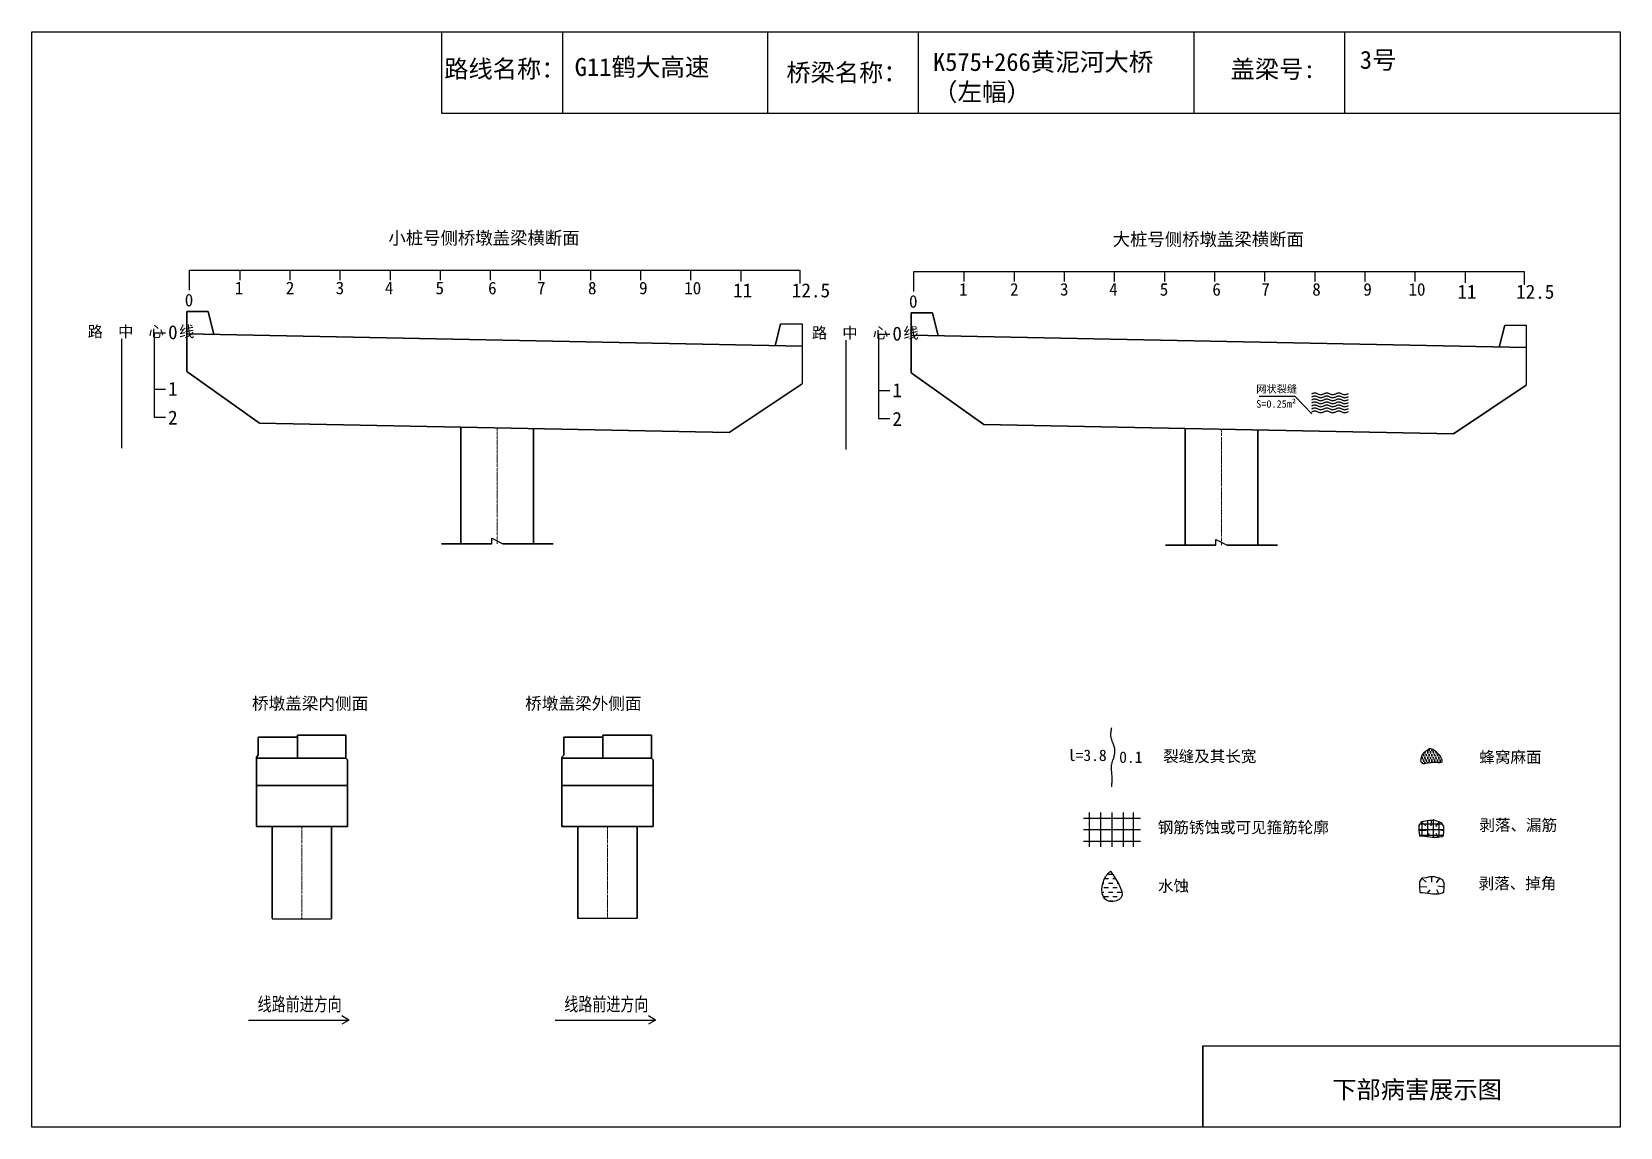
# Model space of a CAD drawing. Header units: millimetres. Extents: x 0 to 530, y -2790 to -99.
# Drawn here: x 0 to 530, y -465 to -99 of the extents above; entities that cross this region are included whole.
import ezdxf
from ezdxf.enums import TextEntityAlignment as Align

# ---------------------------------------------------------------- set-up
doc = ezdxf.new("R2010")
doc.units = ezdxf.units.MM
doc.linetypes.add('EBG_CENTER', pattern=[1.1, 0.8, -0.15, 0, -0.15])
doc.layers.add('Center', color=3, linetype='EBG_CENTER', lineweight=18)
doc.layers.add('中粗实线', color=4, linetype='Continuous', lineweight=35)
for name, color, linetype in [('加固措施', 7, 'Continuous'), ('图层1', 7, 'Continuous'), ('文字', 1, 'Continuous'), ('病害', 5, 'Continuous')]:
    doc.layers.add(name, color=color, linetype=linetype)
doc.styles.add('HAN', font='', dxfattribs={"width": 0.75})
doc.styles.get("Standard").update_dxf_attribs({"font": 'simsun.ttc', "height": 4.25})
doc.styles.get('HAN').set_extended_font_data('SimSun')

# ---------------------------------------------------------------- blocks, each defined once
blk = doc.blocks.new('88888')
for p, q in [((1245.415, -3599.279), (1245.261, -3599.19)), ((1243.215, -3599.279), (1245.415, -3599.279)), ((1245.415, -3599.279), (1245.261, -3599.367))]:
    blk.add_line(p, q)
at = {"layer": '文字', "color": 0, "style": 'HAN', "width": 0.75}
blk.add_text('线路前进方向', height=0.3, dxfattribs=at).set_placement((1244.335, -3599.082), align=Align.CENTER)
blk = doc.blocks.new('adfsd')
at = {"lineweight": -2, "ltscale": 0.5}
for p, q in [((1140.897, -3083.694), (1140.936, -3083.729)), ((1140.983, -3083.682), (1140.981, -3083.729)), ((1141.053, -3083.694), (1141.022, -3083.735)), ((1140.876, -3083.768), (1140.94, -3083.769)), ((1140.948, -3083.824), (1140.969, -3083.796)), ((1141.045, -3083.83), (1141.028, -3083.796)), ((1141.094, -3083.772), (1141.036, -3083.763))]:
    blk.add_line(p, q, dxfattribs=at)
blk.add_lwpolyline([(1141, -3083.682), (1140.967, -3083.682), (1140.934, -3083.69), (1140.897, -3083.694), (1140.876, -3083.727), (1140.876, -3083.768), (1140.88, -3083.818), (1140.905, -3083.818), (1140.991, -3083.83), (1141.045, -3083.83), (1141.078, -3083.822), (1141.09, -3083.814), (1141.094, -3083.772), (1141.094, -3083.735), (1141.078, -3083.707), (1141.053, -3083.694), (1141.033, -3083.69), (1141, -3083.678)], dxfattribs=at)

msp = doc.modelspace()

# ---------------------------------------------------------------- hatches: boundary and pattern name
at = {"layer": '加固措施', "lineweight": -2}
h = msp.add_hatch(dxfattribs=at)
h.set_pattern_fill('DOTS', scale=0.761211)
h.set_pattern_definition([(0, (-3146.7425, -173.572), (0.45993196, 0.91986392), [0, -0.91986392])])
edge = h.paths.add_edge_path()
edge.add_spline(control_points=[(466.5, -338.64), (465.37, -339.42), (463.76, -340.53), (463.58, -344.62), (467.38, -342.74), (472.55, -344.21), (468.71, -338.55), (466.63, -338.64), (466.5, -338.64)], knot_values=[0, 0, 0, 0, 5.205471, 7.397577, 12.944796, 16.169923, 23.88441, 24.400432, 24.400432, 24.400432, 24.400432], degree=3, periodic=0)
h = msp.add_hatch(dxfattribs=at)
h.set_pattern_fill('DASH', color=256, scale=0.68509)
h.set_pattern_definition([(0, (-2589.7005, -131.6949), (1.49017954, 1.49017954), [1.4901795, -1.4901795])])
edge = h.paths.add_edge_path()
edge.add_spline(control_points=[(360.1, -379.58), (359.56, -380.06), (357.02, -382.31), (356.34, -390.5), (366.54, -389.05), (362.77, -383.5), (360.1, -379.58)], knot_values=[0, 0, 0, 0, 3.237042, 15.187225, 21.182779, 35.601669, 35.601669, 35.601669, 35.601669], degree=3, periodic=0)
at = {"layer": '病害', "lineweight": -2}
h = msp.add_hatch(dxfattribs=at)
h.set_pattern_fill('DOTS', color=4, scale=0.761211, style=0)
h.set_pattern_definition([(0, (-5550.8623, -516.2597), (0.45993196, 0.91986392), [0, -0.91986392])])
edge = h.paths.add_edge_path()
edge.add_spline(control_points=[(466.5, -338.64), (465.37, -339.42), (463.76, -340.53), (463.58, -344.62), (467.38, -342.74), (472.55, -344.21), (468.71, -338.55), (466.63, -338.64), (466.5, -338.64)], knot_values=[0, 0, 0, 0, 1.041094, 1.479515, 2.588959, 3.233985, 4.776882, 4.880086, 4.880086, 4.880086, 4.880086], degree=3, periodic=0)

# ---------------------------------------------------------------- linework, layer by layer
at = {"color": 0}
for p, q in [((0, -99.41), (530.24, -99.41)), ((0, -465), (0, -99.41)), ((136.78, -99.41), (136.78, -126.59)), ((245.6, -99.41), (245.6, -126.59)), ((387.92, -99.41), (387.92, -126.59)), ((438.18, -99.47), (438.18, -126.65)), ((530.24, -99.41), (530.24, -465)), ((136.78, -126.59), (530.24, -126.59)), ((52.68, -185.67), (52.68, -178.98)), ((52.68, -178.98), (69.4, -178.98)), ((69.4, -178.98), (69.4, -182.32)), ((69.4, -178.98), (86.13, -178.98)), ((86.13, -178.98), (102.85, -178.98)), ((86.13, -178.98), (86.13, -182.32)), ((102.85, -178.98), (119.58, -178.98)), ((102.85, -178.98), (102.85, -182.32)), ((119.58, -178.98), (136.3, -178.98)), ((119.58, -178.98), (119.58, -182.32)), ((136.3, -178.98), (153.03, -178.98)), ((136.3, -178.98), (136.3, -182.32)), ((153.03, -178.98), (169.75, -178.98)), ((153.03, -178.98), (153.03, -182.32)), ((169.75, -178.98), (186.48, -178.98)), ((169.75, -178.98), (169.75, -182.32)), ((186.48, -178.98), (203.2, -178.98)), ((186.48, -178.98), (186.48, -182.32)), ((186.48, -178.98), (199.86, -178.98)), ((203.2, -178.98), (219.93, -178.98)), ((203.2, -178.98), (203.2, -182.32)), ((203.2, -178.98), (206.55, -178.98)), ((219.93, -178.98), (236.65, -178.98)), ((219.93, -178.98), (219.93, -182.32)), ((236.66, -179.02), (236.66, -182.77)), ((294.45, -186.12), (294.45, -179.43)), ((294.45, -179.43), (311.17, -179.43)), ((311.17, -179.43), (311.17, -182.77)), ((311.17, -179.43), (327.9, -179.43)), ((327.9, -179.43), (344.62, -179.43)), ((327.9, -179.43), (327.9, -182.77)), ((344.62, -179.43), (361.35, -179.43)), ((344.62, -179.43), (344.62, -182.77)), ((361.35, -179.43), (378.07, -179.43)), ((361.35, -179.43), (361.35, -182.77)), ((378.07, -179.43), (394.8, -179.43)), ((378.07, -179.43), (378.07, -182.77)), ((394.8, -179.43), (411.52, -179.43)), ((394.8, -179.43), (394.8, -182.77)), ((411.52, -179.43), (428.25, -179.43)), ((411.52, -179.43), (411.52, -182.77)), ((428.25, -179.43), (444.97, -179.43)), ((428.25, -179.43), (428.25, -182.77)), ((428.25, -179.43), (441.63, -179.43)), ((444.97, -179.43), (461.7, -179.43)), ((444.97, -179.43), (444.97, -182.77)), ((444.97, -179.43), (448.32, -179.43)), ((461.7, -179.43), (478.42, -179.43)), ((461.7, -179.43), (461.7, -182.77)), ((478.43, -179.47), (478.43, -183.22)), ((44.63, -200.02), (40.9, -200.02)), ((40.9, -200.02), (40.9, -228.03)), ((286.4, -200.47), (282.67, -200.47)), ((282.67, -200.47), (282.67, -228.48)), ((40.9, -218.69), (44.63, -218.69)), ((282.67, -219.14), (286.4, -219.14)), ((40.9, -228.03), (44.63, -228.03)), ((282.67, -228.48), (286.4, -228.48)), ((153.53, -270.32), (153.53, -268.45)), ((395.3, -270.77), (395.3, -268.9)), ((390.91, -465), (390.91, -437.82)), ((390.91, -437.82), (530.24, -437.82)), ((530.24, -465), (0, -465))]:
    msp.add_line(p, q, dxfattribs=at)
for p, q in [((236.66, -179.02), (256.44, -179.02)), ((256.44, -179.02), (256.44, -183.43)), ((478.43, -179.47), (498.21, -179.47)), ((498.21, -179.47), (498.21, -183.88)), ((249.97, -196.88), (257.12, -196.88)), ((257.12, -196.88), (257.12, -204.35)), ((491.74, -197.33), (498.89, -197.33)), ((498.89, -197.33), (498.89, -204.8)), ((257.12, -204.35), (257.12, -216.86)), ((498.89, -204.8), (498.89, -217.31)), ((153.53, -268.45), (157.26, -270.32)), ((395.3, -268.9), (399.03, -270.77)), ((80.29, -395.42), (100.06, -395.42)), ((182.26, -395.24), (202.03, -395.24))]:
    msp.add_line(p, q)
at = {"color": 1}
for p, q in [((29.99, -201.91), (29.99, -238.35)), ((271.76, -202.36), (271.76, -238.8)), ((352.93, -359.98), (352.93, -371.4)), ((356.74, -359.98), (356.74, -371.4)), ((360.55, -359.98), (360.55, -371.4)), ((364.35, -359.98), (364.35, -371.4)), ((367.61, -359.95), (367.61, -371.37)), ((351.03, -361.88), (370.06, -361.88)), ((351.03, -365.69), (370.06, -365.69)), ((463.06, -365.61), (471.36, -365.61)), ((463.45, -363.7), (470.83, -363.7)), ((463.98, -363.06), (463.98, -367.77)), ((465.89, -362.75), (465.89, -368.01)), ((467.79, -362.75), (467.79, -368.24)), ((469.69, -363.05), (469.69, -368.18)), ((351.03, -369.5), (370.06, -369.5)), ((463.2, -367.51), (471.21, -367.51))]:
    msp.add_line(p, q, dxfattribs=at)
at = {"color": 0}
msp.add_lwpolyline([(0, -99.41), (530.24, -99.41), (530.24, -465), (0, -465)], dxfattribs=at)
at = {"color": 7}
for points in [[(427.28, -226.87), (421.73, -221.12), (409.73, -221.12)], [(427.28, -220.23), (427.48, -220.14), (427.68, -220.05), (427.88, -219.99), (428.08, -219.94), (428.28, -219.93), (428.48, -219.94), (428.68, -219.99), (428.88, -220.05), (429.08, -220.14), (429.28, -220.23), (429.48, -220.32), (429.68, -220.41), (429.88, -220.47), (430.08, -220.51), (430.28, -220.53), (430.48, -220.51), (430.68, -220.47), (430.88, -220.41), (431.08, -220.32), (431.28, -220.23), (431.48, -220.14), (431.68, -220.05), (431.88, -219.99), (432.08, -219.94), (432.28, -219.93), (432.48, -219.94), (432.68, -219.99), (432.88, -220.05), (433.08, -220.14), (433.28, -220.23), (433.48, -220.32), (433.68, -220.41), (433.88, -220.47), (434.08, -220.51), (434.28, -220.53), (434.48, -220.51), (434.68, -220.47), (434.88, -220.41), (435.08, -220.32), (435.28, -220.23), (435.48, -220.14), (435.68, -220.05), (435.88, -219.99), (436.08, -219.94), (436.28, -219.93), (436.48, -219.94), (436.68, -219.99), (436.88, -220.05), (437.08, -220.14), (437.28, -220.23), (437.48, -220.32), (437.68, -220.41), (437.88, -220.47), (438.08, -220.51), (438.28, -220.53), (438.48, -220.51), (438.68, -220.47), (438.88, -220.41), (439.08, -220.32), (439.28, -220.23), (439.48, -220.14)], [(427.28, -221.23), (427.48, -221.14), (427.68, -221.05), (427.88, -220.99), (428.08, -220.94), (428.28, -220.93), (428.48, -220.94), (428.68, -220.99), (428.88, -221.05), (429.08, -221.14), (429.28, -221.23), (429.48, -221.32), (429.68, -221.41), (429.88, -221.47), (430.08, -221.51), (430.28, -221.53), (430.48, -221.51), (430.68, -221.47), (430.88, -221.41), (431.08, -221.32), (431.28, -221.23), (431.48, -221.14), (431.68, -221.05), (431.88, -220.99), (432.08, -220.94), (432.28, -220.93), (432.48, -220.94), (432.68, -220.99), (432.88, -221.05), (433.08, -221.14), (433.28, -221.23), (433.48, -221.32), (433.68, -221.41), (433.88, -221.47), (434.08, -221.51), (434.28, -221.53), (434.48, -221.51), (434.68, -221.47), (434.88, -221.41), (435.08, -221.32), (435.28, -221.23), (435.48, -221.14), (435.68, -221.05), (435.88, -220.99), (436.08, -220.94), (436.28, -220.93), (436.48, -220.94), (436.68, -220.99), (436.88, -221.05), (437.08, -221.14), (437.28, -221.23), (437.48, -221.32), (437.68, -221.41), (437.88, -221.47), (438.08, -221.51), (438.28, -221.53), (438.48, -221.51), (438.68, -221.47), (438.88, -221.41), (439.08, -221.32), (439.28, -221.23), (439.48, -221.14)], [(427.28, -222.23), (427.48, -222.14), (427.68, -222.05), (427.88, -221.99), (428.08, -221.94), (428.28, -221.93), (428.48, -221.94), (428.68, -221.99), (428.88, -222.05), (429.08, -222.14), (429.28, -222.23), (429.48, -222.32), (429.68, -222.41), (429.88, -222.47), (430.08, -222.51), (430.28, -222.53), (430.48, -222.51), (430.68, -222.47), (430.88, -222.41), (431.08, -222.32), (431.28, -222.23), (431.48, -222.14), (431.68, -222.05), (431.88, -221.99), (432.08, -221.94), (432.28, -221.93), (432.48, -221.94), (432.68, -221.99), (432.88, -222.05), (433.08, -222.14), (433.28, -222.23), (433.48, -222.32), (433.68, -222.41), (433.88, -222.47), (434.08, -222.51), (434.28, -222.53), (434.48, -222.51), (434.68, -222.47), (434.88, -222.41), (435.08, -222.32), (435.28, -222.23), (435.48, -222.14), (435.68, -222.05), (435.88, -221.99), (436.08, -221.94), (436.28, -221.93), (436.48, -221.94), (436.68, -221.99), (436.88, -222.05), (437.08, -222.14), (437.28, -222.23), (437.48, -222.32), (437.68, -222.41), (437.88, -222.47), (438.08, -222.51), (438.28, -222.53), (438.48, -222.51), (438.68, -222.47), (438.88, -222.41), (439.08, -222.32), (439.28, -222.23), (439.48, -222.14)], [(427.28, -223.23), (427.48, -223.14), (427.68, -223.05), (427.88, -222.99), (428.08, -222.94), (428.28, -222.93), (428.48, -222.94), (428.68, -222.99), (428.88, -223.05), (429.08, -223.14), (429.28, -223.23), (429.48, -223.32), (429.68, -223.41), (429.88, -223.47), (430.08, -223.51), (430.28, -223.53), (430.48, -223.51), (430.68, -223.47), (430.88, -223.41), (431.08, -223.32), (431.28, -223.23), (431.48, -223.14), (431.68, -223.05), (431.88, -222.99), (432.08, -222.94), (432.28, -222.93), (432.48, -222.94), (432.68, -222.99), (432.88, -223.05), (433.08, -223.14), (433.28, -223.23), (433.48, -223.32), (433.68, -223.41), (433.88, -223.47), (434.08, -223.51), (434.28, -223.53), (434.48, -223.51), (434.68, -223.47), (434.88, -223.41), (435.08, -223.32), (435.28, -223.23), (435.48, -223.14), (435.68, -223.05), (435.88, -222.99), (436.08, -222.94), (436.28, -222.93), (436.48, -222.94), (436.68, -222.99), (436.88, -223.05), (437.08, -223.14), (437.28, -223.23), (437.48, -223.32), (437.68, -223.41), (437.88, -223.47), (438.08, -223.51), (438.28, -223.53), (438.48, -223.51), (438.68, -223.47), (438.88, -223.41), (439.08, -223.32), (439.28, -223.23), (439.48, -223.14)], [(427.28, -224.23), (427.48, -224.14), (427.68, -224.05), (427.88, -223.99), (428.08, -223.94), (428.28, -223.93), (428.48, -223.94), (428.68, -223.99), (428.88, -224.05), (429.08, -224.14), (429.28, -224.23), (429.48, -224.32), (429.68, -224.41), (429.88, -224.47), (430.08, -224.51), (430.28, -224.53), (430.48, -224.51), (430.68, -224.47), (430.88, -224.41), (431.08, -224.32), (431.28, -224.23), (431.48, -224.14), (431.68, -224.05), (431.88, -223.99), (432.08, -223.94), (432.28, -223.93), (432.48, -223.94), (432.68, -223.99), (432.88, -224.05), (433.08, -224.14), (433.28, -224.23), (433.48, -224.32), (433.68, -224.41), (433.88, -224.47), (434.08, -224.51), (434.28, -224.53), (434.48, -224.51), (434.68, -224.47), (434.88, -224.41), (435.08, -224.32), (435.28, -224.23), (435.48, -224.14), (435.68, -224.05), (435.88, -223.99), (436.08, -223.94), (436.28, -223.93), (436.48, -223.94), (436.68, -223.99), (436.88, -224.05), (437.08, -224.14), (437.28, -224.23), (437.48, -224.32), (437.68, -224.41), (437.88, -224.47), (438.08, -224.51), (438.28, -224.53), (438.48, -224.51), (438.68, -224.47), (438.88, -224.41), (439.08, -224.32), (439.28, -224.23), (439.48, -224.14)], [(427.28, -225.23), (427.48, -225.14), (427.68, -225.05), (427.88, -224.99), (428.08, -224.94), (428.28, -224.93), (428.48, -224.94), (428.68, -224.99), (428.88, -225.05), (429.08, -225.14), (429.28, -225.23), (429.48, -225.32), (429.68, -225.41), (429.88, -225.47), (430.08, -225.51), (430.28, -225.53), (430.48, -225.51), (430.68, -225.47), (430.88, -225.41), (431.08, -225.32), (431.28, -225.23), (431.48, -225.14), (431.68, -225.05), (431.88, -224.99), (432.08, -224.94), (432.28, -224.93), (432.48, -224.94), (432.68, -224.99), (432.88, -225.05), (433.08, -225.14), (433.28, -225.23), (433.48, -225.32), (433.68, -225.41), (433.88, -225.47), (434.08, -225.51), (434.28, -225.53), (434.48, -225.51), (434.68, -225.47), (434.88, -225.41), (435.08, -225.32), (435.28, -225.23), (435.48, -225.14), (435.68, -225.05), (435.88, -224.99), (436.08, -224.94), (436.28, -224.93), (436.48, -224.94), (436.68, -224.99), (436.88, -225.05), (437.08, -225.14), (437.28, -225.23), (437.48, -225.32), (437.68, -225.41), (437.88, -225.47), (438.08, -225.51), (438.28, -225.53), (438.48, -225.51), (438.68, -225.47), (438.88, -225.41), (439.08, -225.32), (439.28, -225.23), (439.48, -225.14)], [(427.28, -226.23), (427.48, -226.14), (427.68, -226.05), (427.88, -225.99), (428.08, -225.94), (428.28, -225.93), (428.48, -225.94), (428.68, -225.99), (428.88, -226.05), (429.08, -226.14), (429.28, -226.23), (429.48, -226.32), (429.68, -226.41), (429.88, -226.47), (430.08, -226.51), (430.28, -226.53), (430.48, -226.51), (430.68, -226.47), (430.88, -226.41), (431.08, -226.32), (431.28, -226.23), (431.48, -226.14), (431.68, -226.05), (431.88, -225.99), (432.08, -225.94), (432.28, -225.93), (432.48, -225.94), (432.68, -225.99), (432.88, -226.05), (433.08, -226.14), (433.28, -226.23), (433.48, -226.32), (433.68, -226.41), (433.88, -226.47), (434.08, -226.51), (434.28, -226.53), (434.48, -226.51), (434.68, -226.47), (434.88, -226.41), (435.08, -226.32), (435.28, -226.23), (435.48, -226.14), (435.68, -226.05), (435.88, -225.99), (436.08, -225.94), (436.28, -225.93), (436.48, -225.94), (436.68, -225.99), (436.88, -226.05), (437.08, -226.14), (437.28, -226.23), (437.48, -226.32), (437.68, -226.41), (437.88, -226.47), (438.08, -226.51), (438.28, -226.53), (438.48, -226.51), (438.68, -226.47), (438.88, -226.41), (439.08, -226.32), (439.28, -226.23), (439.48, -226.14)]]:
    msp.add_lwpolyline(points, dxfattribs=at)
at = {"lineweight": -2}
msp.add_open_spline([(466.5, -338.64), (465.37, -339.42), (463.76, -340.53), (463.58, -344.62), (467.38, -342.74), (472.55, -344.21), (468.71, -338.55), (466.63, -338.64), (466.5, -338.64)], degree=3, knots=[0, 0, 0, 0, 3.962461, 5.631115, 9.853718, 12.30872, 18.18107, 18.573871, 18.573871, 18.573871, 18.573871], dxfattribs=at)
at = {"layer": 'Center', "color": 1}
for p, q in [((155.39, -231.83), (155.39, -270.32)), ((397.17, -232.28), (397.17, -270.77)), ((90.2, -364.62), (90.2, -395.3)), ((192.2, -364.62), (192.2, -395.3))]:
    msp.add_line(p, q, dxfattribs=at)
at = {"layer": '中粗实线', "color": 0}
for p, q in [((51.73, -200.24), (51.73, -192.77)), ((51.73, -192.77), (58.88, -192.77)), ((58.88, -192.77), (60.75, -200.42)), ((293.5, -200.69), (293.5, -193.22)), ((293.5, -193.22), (300.65, -193.22)), ((300.65, -193.22), (302.52, -200.87)), ((51.73, -200.24), (51.73, -212.75)), ((257.12, -204.35), (51.73, -200.24)), ((249.97, -196.88), (248.1, -204.17)), ((293.5, -200.69), (293.5, -213.2)), ((498.89, -204.8), (293.5, -200.69)), ((491.74, -197.33), (489.87, -204.62)), ((51.73, -212.75), (76, -230.04)), ((232.85, -233.17), (257.12, -216.86)), ((293.5, -213.2), (317.77, -230.49)), ((474.62, -233.63), (498.89, -217.31)), ((232.85, -233.17), (76, -230.04)), ((143.26, -231.58), (143.26, -270.32)), ((167.53, -232.07), (167.53, -270.32)), ((474.62, -233.63), (317.77, -230.49)), ((385.03, -232.03), (385.03, -270.77)), ((409.3, -232.52), (409.3, -270.77)), ((153.53, -270.32), (136.72, -270.32)), ((174.07, -270.32), (157.26, -270.32)), ((395.3, -270.77), (378.49, -270.77)), ((415.84, -270.77), (399.03, -270.77)), ((75.58, -334.78), (88.68, -334.78)), ((75.58, -334.78), (75.58, -340.87)), ((88.68, -334.17), (104.82, -334.17)), ((88.68, -334.17), (88.68, -341.79)), ((104.82, -334.17), (104.82, -341.79)), ((177.59, -334.78), (190.68, -334.78)), ((177.59, -334.78), (177.59, -340.87)), ((190.68, -334.17), (206.82, -334.17)), ((190.68, -334.17), (190.68, -341.79)), ((206.82, -334.17), (206.82, -341.79)), ((75.58, -340.87), (74.98, -341.48)), ((74.98, -364.62), (74.98, -341.48)), ((74.98, -341.79), (104.82, -341.79)), ((104.82, -341.79), (105.42, -342.4)), ((105.42, -364.62), (105.42, -342.4)), ((177.59, -340.87), (176.98, -341.48)), ((176.98, -364.62), (176.98, -341.48)), ((176.98, -341.79), (206.82, -341.79)), ((206.82, -341.79), (207.43, -342.4)), ((207.43, -364.62), (207.43, -342.4)), ((74.98, -350.92), (105.42, -350.92)), ((176.98, -350.92), (207.43, -350.92)), ((74.98, -364.62), (105.42, -364.62)), ((80.3, -364.62), (80.3, -395.3)), ((100.1, -364.62), (100.1, -395.3)), ((176.98, -364.62), (207.43, -364.62)), ((182.31, -364.62), (182.31, -395.3)), ((202.1, -364.62), (202.1, -395.3))]:
    msp.add_line(p, q, dxfattribs=at)
at = {"layer": '加固措施', "lineweight": -2}
msp.add_open_spline([(360.1, -379.58), (359.56, -380.06), (357.02, -382.31), (356.34, -390.5), (366.54, -389.05), (362.77, -383.5), (360.1, -379.58)], degree=3, knots=[0, 0, 0, 0, 2.217654, 10.404596, 14.512083, 24.390306, 24.390306, 24.390306, 24.390306], dxfattribs=at)
at = {"layer": '图层1', "lineweight": -2}
msp.add_open_spline([(360.38, -331.74), (360.34, -331.98), (360.29, -332.21), (360.18, -332.91), (360.12, -333.35), (360.09, -333.97), (360.09, -334.17), (360.12, -334.48), (360.13, -334.6), (360.17, -334.83), (360.2, -334.94), (360.3, -335.36), (360.42, -335.68), (360.69, -336.39), (360.85, -336.77), (361.15, -337.6), (361.29, -338.05), (361.43, -338.83), (361.46, -339.13), (361.47, -339.73), (361.44, -340.02), (361.37, -340.57), (361.31, -340.84), (361.19, -341.35), (361.12, -341.59), (360.93, -342.2), (360.8, -342.55), (360.59, -343.21), (360.49, -343.52), (360.39, -343.94), (360.36, -344.08), (360.33, -344.31), (360.31, -344.41), (360.3, -344.63), (360.29, -344.75), (360.28, -345.16), (360.3, -345.48), (360.35, -346.17), (360.39, -346.54), (360.46, -347.18), (360.48, -347.44), (360.52, -347.95), (360.53, -348.18), (360.54, -348.64), (360.54, -348.87), (360.53, -349.54), (360.5, -349.98), (360.45, -350.74), (360.42, -351.06), (360.4, -351.38)], degree=3, knots=[0, 0, 0, 0, 0.93103, 0.93103, 2.904338, 2.904338, 3.933552, 3.933552, 4.598026, 4.598026, 5.2625, 5.2625, 6.799065, 6.799065, 8.335629, 8.335629, 9.872194, 9.872194, 10.744529, 10.744529, 11.616864, 11.616864, 12.4892, 12.4892, 13.361535, 13.361535, 14.755665, 14.755665, 16.149795, 16.149795, 16.835641, 16.835641, 17.410365, 17.410365, 17.98509, 17.98509, 19.45733, 19.45733, 20.929571, 20.929571, 21.910052, 21.910052, 22.722819, 22.722819, 23.535585, 23.535585, 25.161117, 25.161117, 26.428502, 26.428502, 26.428502, 26.428502], dxfattribs=at)
at = {"layer": '病害', "color": 5}
for p, q in [((136.78, -99.41), (136.78, -126.59)), ((245.6, -99.41), (245.6, -126.59)), ((387.92, -99.41), (387.92, -126.59)), ((530.24, -99.41), (530.24, -126.59)), ((136.78, -126.59), (387.36, -126.59)), ((387.36, -126.59), (530.24, -126.59)), ((390.91, -437.82), (530.24, -437.82)), ((390.91, -437.82), (390.91, -465)), ((530.24, -437.82), (530.24, -465))]:
    msp.add_line(p, q, dxfattribs=at)
at = {"layer": '病害', "color": 0}
for p, q in [((177.19, -99.41), (177.19, -126.59)), ((295.85, -99.41), (295.85, -126.59))]:
    msp.add_line(p, q, dxfattribs=at)

# ---------------------------------------------------------------- block references
for name, p, xscale, yscale, zscale in [('adfsd', (-42959.3, 117003.99), 38.06053851010397, 38.06053851010397, 38.06053851010397), ('adfsd', (-42959.14, 116985.16), 38.06053851010397, 38.06053851010397, 38.06053851010397), ('88888', (-18854.61, 54366.98), 15.22421540404159, 15.22421540404159, 15.22421540404159), ('88888', (-18752.24, 54366.98), 15.22421540404159, 15.22421540404159, 15.22421540404159)]:
    msp.add_blockref(name, p, dxfattribs=dict(xscale=xscale, yscale=yscale, zscale=zscale))

# ---------------------------------------------------------------- texts
for s, height, p in [('1', 4.18, (67.77, -186.99)), ('2', 4.18, (84.8, -186.99)), ('3', 4.18, (101.45, -186.99)), ('4', 4.18, (117.86, -186.99)), ('5', 4.18, (134.76, -187.03)), ('6', 4.18, (152.32, -187.03)), ('7', 4.18, (168.66, -187.03)), ('8', 4.18, (185.67, -187.03)), ('9', 4.18, (202.72, -187.03)), ('10', 4.181, (217.78, -187.03)), ('11', 4.693, (234.1, -188.06)), ('12.5', 4.693, (253.71, -188.06)), ('1', 4.18, (309.54, -187.44)), ('2', 4.18, (326.57, -187.44)), ('3', 4.18, (343.22, -187.44)), ('4', 4.18, (359.63, -187.44)), ('5', 4.18, (376.53, -187.48)), ('6', 4.18, (394.09, -187.48)), ('7', 4.18, (410.44, -187.48)), ('8', 4.18, (427.44, -187.48)), ('9', 4.18, (444.49, -187.48)), ('10', 4.181, (459.55, -187.48)), ('11', 4.693, (475.87, -188.51)), ('12.5', 4.693, (495.48, -188.51)), ('0', 4.18, (51.06, -191.05)), ('0', 4.18, (292.83, -191.5)), ('路  中  心  线', 3.734, (18.64, -201.31)), ('0', 4.67, (45.51, -202.02)), ('路  中  心  线', 3.734, (260.41, -201.76)), ('0', 4.67, (287.28, -202.47)), ('1', 4.67, (45.51, -220.91)), ('1', 4.67, (287.28, -221.36)), ('2', 4.67, (45.51, -230.5)), ('2', 4.67, (287.28, -230.95))]:
    msp.add_text(s, height=height).set_placement(p)
at = {"color": 7}
for s, p in [('网状裂缝', (408.73, -219.87)), ('S=0.25m²', (408.73, -224.87))]:
    msp.add_text(s, height=2.5, dxfattribs=at).set_placement(p)
at = {"char_height": 6, "attachment_point": 1}
for s, insert, width in [('K575+266黄泥河大桥（左幅）', (300.82, -106.48), 84.4751), ('3号', (443.31, -105.77), 78.5613), ('{\\fSimSun|b0|i0|c134|p2;\\C7;G11鹤大高速}', (181.23, -108.17), 62.0827)]:
    msp.add_mtext(s, dxfattribs=dict(at, insert=insert, width=width))
at = {"layer": '图层1'}
for s, p in [('路线名称：', (137.7, -114.75)), ('桥梁名称：', (251.89, -116)), ('盖梁号:', (400.2, -114.84)), ('下部病害展示图', (434.11, -455.42))]:
    msp.add_text(s, height=5.93, dxfattribs=at).set_placement(p)
at = {"layer": '图层1', "attachment_point": 1}
for s, insert, char_height in [('l=3.8', (345.86, -338.97), 3.806), ('裂缝及其长宽', (377.65, -339.32), 3.806), ('蜂窝麻面', (483.22, -339.56), 3.806), ('0.1', (362.99, -339.6), 3.806), ('钢筋锈蚀或可见箍筋轮廓', (375.86, -363.02), 3.8061), ('剥落、漏筋', (483.22, -362.26), 3.806), ('剥落、掉角', (482.98, -381.71), 3.806), ('水蚀', (375.93, -382.58), 3.806)]:
    msp.add_mtext(s, dxfattribs=dict(at, insert=insert, char_height=char_height))
at = {"layer": '文字', "color": 0}
for s, height, p in [('小桩号侧桥墩盖梁横断面', 4.2544, (119.03, -170.36)), ('大桩号侧桥墩盖梁横断面', 4.2544, (360.8, -170.81)), ('桥墩盖梁内侧面', 4.069, (73.5, -325.61)), ('桥墩盖梁外侧面', 4.069, (164.7, -325.61))]:
    msp.add_text(s, height=height, dxfattribs=at).set_placement(p)

doc.saveas('drawing.dxf')
